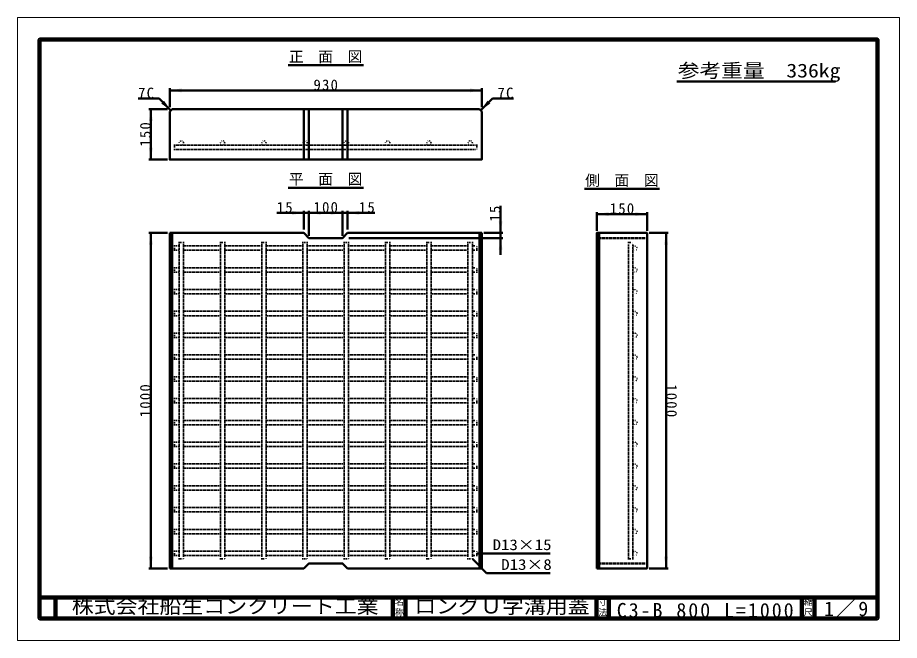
# Model space of a CAD drawing. Units: millimetres, scale not verified. Extents: x -2102 to 2102, y -1485 to 1485.
import ezdxf
from ezdxf.enums import TextEntityAlignment as Align

# ---------------------------------------------------------------- set-up
doc = ezdxf.new("R2010")
doc.units = ezdxf.units.MM
doc.header["$LTSCALE"] = 5
doc.linetypes.add('DOTTED', pattern=[1.75, 0.25, -1.5])
doc.layers.add('0-0_V-nasSTD', color=7, linetype='DOTTED', lineweight=35)
doc.layers.add('0-1_0', color=7, linetype='Continuous', lineweight=50)
doc.styles.add('ＭＳ ゴシック', font='')
doc.styles.get('ＭＳ ゴシック').set_extended_font_data('MS Gothic')

msp = doc.modelspace()

# ---------------------------------------------------------------- linework, layer by layer
at = {"layer": '0-0_V-nasSTD', "linetype": 'Continuous', "lineweight": 100}
for p, q in [((-1997.5, 1380), (-1997.5, -1380)), ((-1922.5, -1280), (-1922.5, -1380)), ((-312.5, -1280), (-312.5, -1380)), ((-252.5, -1280), (-252.5, -1380)), ((657.5, -1280), (657.5, -1380)), ((717.5, -1280), (717.5, -1380)), ((1637.5, -1280), (1637.5, -1380)), ((1697.5, -1280), (1697.5, -1380)), ((-1997.5, -1380), (1997.5, -1380))]:
    msp.add_line(p, q, dxfattribs=at)
at = {"layer": '0-0_V-nasSTD', "linetype": 'Continuous', "lineweight": 50}
for p, q in [((-1377.096, 1147.971), (-1377.096, 1057.971)), ((110.904, 1137.971), (-1377.096, 1137.971)), ((110.904, 1147.971), (110.904, 1057.971)), ((-1428.065, 1098.94), (-1528.065, 1098.94)), ((-1371.496, 1042.371), (-1428.065, 1098.94)), ((105.304, 1042.371), (161.872, 1098.94)), ((161.872, 1098.94), (261.872, 1098.94)), ((-1387.096, 1047.971), (-1477.096, 1047.971)), ((-1467.096, 1047.971), (-1467.096, 807.971)), ((-1365.896, 1047.971), (-1377.096, 1036.771)), ((99.704, 1047.971), (-1365.896, 1047.971)), ((-737.096, 807.971), (-737.096, 1047.971)), ((-713.096, 807.971), (-713.096, 1047.971)), ((-553.096, 807.971), (-553.096, 1047.971)), ((-529.096, 807.971), (-529.096, 1047.971)), ((99.704, 1047.971), (110.904, 1036.771)), ((-1387.096, 807.971), (-1477.096, 807.971)), ((-867.096, 553.971), (-737.096, 553.971)), ((-737.096, 563.971), (-737.096, 473.971)), ((-713.096, 553.971), (-737.096, 553.971)), ((-713.096, 563.971), (-713.096, 443.971)), ((-553.096, 553.971), (-713.096, 553.971)), ((-553.096, 563.971), (-553.096, 443.971)), ((-529.096, 553.971), (-553.096, 553.971)), ((-529.096, 563.971), (-529.096, 473.971)), ((-399.096, 553.971), (-529.096, 553.971)), ((200.904, 587.971), (200.904, 457.971)), ((659.704, 467.971), (659.704, 557.971)), ((899.704, 547.971), (659.704, 547.971)), ((899.704, 557.971), (899.704, 467.971)), ((-1387.096, 457.971), (-1477.096, 457.971)), ((-1467.096, 457.971), (-1467.096, -1142.029)), ((-1377.096, 457.971), (-1377.096, -1142.029)), ((-1365.896, -1142.029), (-1365.896, 457.971)), ((210.904, 433.971), (-523.096, 433.971)), ((99.704, 457.971), (99.704, -1142.029)), ((110.904, -1142.029), (110.904, 457.971)), ((210.904, 457.971), (120.904, 457.971)), ((670.904, 457.971), (670.904, -1142.029)), ((909.704, 457.971), (999.704, 457.971)), ((989.704, 457.971), (989.704, -1142.029)), ((437.704, -1070.029), (87.704, -1070.029)), ((99.704, -1130.829), (110.904, -1142.029)), ((-1387.096, -1142.029), (-1477.096, -1142.029)), ((-1377.096, -1142.029), (-737.096, -1142.029)), ((-529.096, -1142.029), (110.904, -1142.029)), ((909.704, -1142.029), (999.704, -1142.029))]:
    msp.add_line(p, q, dxfattribs=at)
at = {"layer": '0-0_V-nasSTD'}
for p, q in [((-1353.896, 876.771), (87.704, 876.771)), ((-1353.896, 876.771), (-1353.896, 855.971)), ((-1353.896, 855.971), (87.704, 855.971)), ((87.704, 876.771), (87.704, 855.971)), ((-1353.896, 375.571), (-1353.896, 396.371)), ((-1353.896, 396.371), (-1332.296, 396.371)), ((-1332.296, 412.371), (-1332.296, -1096.429)), ((-1332.296, 412.371), (-1311.496, 412.371)), ((-1311.496, 412.371), (-1311.496, -1096.429)), ((-1311.496, 396.371), (-1135.496, 396.371)), ((-1135.496, 412.371), (-1135.496, -1096.429)), ((-1135.496, 412.371), (-1114.696, 412.371)), ((-1114.696, 412.371), (-1114.696, -1096.429)), ((-1114.696, 396.371), (-938.696, 396.371)), ((-938.696, 412.371), (-938.696, -1096.429)), ((-938.696, 412.371), (-917.896, 412.371)), ((-917.896, 412.371), (-917.896, -1096.429)), ((-917.896, 396.371), (-741.896, 396.371)), ((-741.896, 412.371), (-741.896, -1096.429)), ((-741.896, 412.371), (-721.096, 412.371)), ((-721.096, 412.371), (-721.096, -1096.429)), ((-721.096, 396.371), (-545.096, 396.371)), ((-545.096, 412.371), (-545.096, -1096.429)), ((-545.096, 412.371), (-524.296, 412.371)), ((-524.296, 412.371), (-524.296, -1096.429)), ((-524.296, 396.371), (-348.296, 396.371)), ((-348.296, 412.371), (-348.296, -1096.429)), ((-348.296, 412.371), (-327.496, 412.371)), ((-327.496, 412.371), (-327.496, -1096.429)), ((-327.496, 396.371), (-151.496, 396.371)), ((-151.496, 412.371), (-151.496, -1096.429)), ((-151.496, 412.371), (-130.696, 412.371)), ((-130.696, 412.371), (-130.696, -1096.429)), ((-130.696, 396.371), (45.304, 396.371)), ((45.304, 412.371), (45.304, -1096.429)), ((45.304, 412.371), (66.104, 412.371)), ((66.104, 412.371), (66.104, -1096.429)), ((66.104, 396.371), (87.704, 396.371)), ((87.704, 375.571), (87.704, 396.371)), ((810.104, -1096.429), (810.104, 412.371)), ((810.104, 412.371), (830.904, 412.371)), ((830.904, -1096.429), (830.904, 412.371)), ((-1353.896, 375.571), (-1332.296, 375.571)), ((-1311.496, 375.571), (-1135.496, 375.571)), ((-1114.696, 375.571), (-938.696, 375.571)), ((-917.896, 375.571), (-741.896, 375.571)), ((-721.096, 375.571), (-545.096, 375.571)), ((-524.296, 375.571), (-348.296, 375.571)), ((-327.496, 375.571), (-151.496, 375.571)), ((-130.696, 375.571), (45.304, 375.571)), ((66.104, 375.571), (87.704, 375.571)), ((-1353.896, 271.571), (-1353.896, 292.371)), ((-1353.896, 292.371), (-1332.296, 292.371)), ((-1353.896, 271.571), (-1332.296, 271.571)), ((-1311.496, 292.371), (-1135.496, 292.371)), ((-1311.496, 271.571), (-1135.496, 271.571)), ((-1114.696, 292.371), (-938.696, 292.371)), ((-1114.696, 271.571), (-938.696, 271.571)), ((-917.896, 292.371), (-741.896, 292.371)), ((-917.896, 271.571), (-741.896, 271.571)), ((-721.096, 292.371), (-545.096, 292.371)), ((-721.096, 271.571), (-545.096, 271.571)), ((-524.296, 292.371), (-348.296, 292.371)), ((-524.296, 271.571), (-348.296, 271.571)), ((-327.496, 292.371), (-151.496, 292.371)), ((-327.496, 271.571), (-151.496, 271.571)), ((-130.696, 292.371), (45.304, 292.371)), ((-130.696, 271.571), (45.304, 271.571)), ((66.104, 292.371), (87.704, 292.371)), ((66.104, 271.571), (87.704, 271.571)), ((87.704, 271.571), (87.704, 292.371)), ((-1353.896, 167.571), (-1353.896, 188.371)), ((-1353.896, 188.371), (-1332.296, 188.371)), ((-1311.496, 188.371), (-1135.496, 188.371)), ((-1114.696, 188.371), (-938.696, 188.371)), ((-917.896, 188.371), (-741.896, 188.371)), ((-721.096, 188.371), (-545.096, 188.371)), ((-524.296, 188.371), (-348.296, 188.371)), ((-327.496, 188.371), (-151.496, 188.371)), ((-130.696, 188.371), (45.304, 188.371)), ((66.104, 188.371), (87.704, 188.371)), ((87.704, 167.571), (87.704, 188.371)), ((-1353.896, 167.571), (-1332.296, 167.571)), ((-1311.496, 167.571), (-1135.496, 167.571)), ((-1114.696, 167.571), (-938.696, 167.571)), ((-917.896, 167.571), (-741.896, 167.571)), ((-721.096, 167.571), (-545.096, 167.571)), ((-524.296, 167.571), (-348.296, 167.571)), ((-327.496, 167.571), (-151.496, 167.571)), ((-130.696, 167.571), (45.304, 167.571)), ((66.104, 167.571), (87.704, 167.571)), ((-1353.896, 63.571), (-1353.896, 84.371)), ((-1353.896, 84.371), (-1332.296, 84.371)), ((-1311.496, 84.371), (-1135.496, 84.371)), ((-1114.696, 84.371), (-938.696, 84.371)), ((-917.896, 84.371), (-741.896, 84.371)), ((-721.096, 84.371), (-545.096, 84.371)), ((-524.296, 84.371), (-348.296, 84.371)), ((-327.496, 84.371), (-151.496, 84.371)), ((-130.696, 84.371), (45.304, 84.371)), ((66.104, 84.371), (87.704, 84.371)), ((87.704, 63.571), (87.704, 84.371)), ((-1353.896, 63.571), (-1332.296, 63.571)), ((-1311.496, 63.571), (-1135.496, 63.571)), ((-1114.696, 63.571), (-938.696, 63.571)), ((-917.896, 63.571), (-741.896, 63.571)), ((-721.096, 63.571), (-545.096, 63.571)), ((-524.296, 63.571), (-348.296, 63.571)), ((-327.496, 63.571), (-151.496, 63.571)), ((-130.696, 63.571), (45.304, 63.571)), ((66.104, 63.571), (87.704, 63.571)), ((-1353.896, -40.429), (-1353.896, -19.629)), ((-1353.896, -19.629), (-1332.296, -19.629)), ((-1353.896, -40.429), (-1332.296, -40.429)), ((-1311.496, -19.629), (-1135.496, -19.629)), ((-1311.496, -40.429), (-1135.496, -40.429)), ((-1114.696, -19.629), (-938.696, -19.629)), ((-1114.696, -40.429), (-938.696, -40.429)), ((-917.896, -19.629), (-741.896, -19.629)), ((-917.896, -40.429), (-741.896, -40.429)), ((-721.096, -19.629), (-545.096, -19.629)), ((-721.096, -40.429), (-545.096, -40.429)), ((-524.296, -19.629), (-348.296, -19.629)), ((-524.296, -40.429), (-348.296, -40.429)), ((-327.496, -19.629), (-151.496, -19.629)), ((-327.496, -40.429), (-151.496, -40.429)), ((-130.696, -19.629), (45.304, -19.629)), ((-130.696, -40.429), (45.304, -40.429)), ((66.104, -19.629), (87.704, -19.629)), ((66.104, -40.429), (87.704, -40.429)), ((87.704, -40.429), (87.704, -19.629)), ((-1353.896, -144.429), (-1353.896, -123.629)), ((-1353.896, -123.629), (-1332.296, -123.629)), ((-1311.496, -123.629), (-1135.496, -123.629)), ((-1114.696, -123.629), (-938.696, -123.629)), ((-917.896, -123.629), (-741.896, -123.629)), ((-721.096, -123.629), (-545.096, -123.629)), ((-524.296, -123.629), (-348.296, -123.629)), ((-327.496, -123.629), (-151.496, -123.629)), ((-130.696, -123.629), (45.304, -123.629)), ((66.104, -123.629), (87.704, -123.629)), ((87.704, -144.429), (87.704, -123.629)), ((-1353.896, -144.429), (-1332.296, -144.429)), ((-1311.496, -144.429), (-1135.496, -144.429)), ((-1114.696, -144.429), (-938.696, -144.429)), ((-917.896, -144.429), (-741.896, -144.429)), ((-721.096, -144.429), (-545.096, -144.429)), ((-524.296, -144.429), (-348.296, -144.429)), ((-327.496, -144.429), (-151.496, -144.429)), ((-130.696, -144.429), (45.304, -144.429)), ((66.104, -144.429), (87.704, -144.429)), ((-1353.896, -248.429), (-1353.896, -227.629)), ((-1353.896, -227.629), (-1332.296, -227.629)), ((-1353.896, -248.429), (-1332.296, -248.429)), ((-1311.496, -227.629), (-1135.496, -227.629)), ((-1311.496, -248.429), (-1135.496, -248.429)), ((-1114.696, -227.629), (-938.696, -227.629)), ((-1114.696, -248.429), (-938.696, -248.429)), ((-917.896, -227.629), (-741.896, -227.629)), ((-917.896, -248.429), (-741.896, -248.429)), ((-721.096, -227.629), (-545.096, -227.629)), ((-721.096, -248.429), (-545.096, -248.429)), ((-524.296, -227.629), (-348.296, -227.629)), ((-524.296, -248.429), (-348.296, -248.429)), ((-327.496, -227.629), (-151.496, -227.629)), ((-327.496, -248.429), (-151.496, -248.429)), ((-130.696, -227.629), (45.304, -227.629)), ((-130.696, -248.429), (45.304, -248.429)), ((66.104, -227.629), (87.704, -227.629)), ((66.104, -248.429), (87.704, -248.429)), ((87.704, -248.429), (87.704, -227.629)), ((-1353.896, -352.429), (-1353.896, -331.629)), ((-1353.896, -331.629), (-1332.296, -331.629)), ((-1311.496, -331.629), (-1135.496, -331.629)), ((-1114.696, -331.629), (-938.696, -331.629)), ((-917.896, -331.629), (-741.896, -331.629)), ((-721.096, -331.629), (-545.096, -331.629)), ((-524.296, -331.629), (-348.296, -331.629)), ((-327.496, -331.629), (-151.496, -331.629)), ((-130.696, -331.629), (45.304, -331.629)), ((66.104, -331.629), (87.704, -331.629)), ((87.704, -352.429), (87.704, -331.629)), ((-1353.896, -352.429), (-1332.296, -352.429)), ((-1311.496, -352.429), (-1135.496, -352.429)), ((-1114.696, -352.429), (-938.696, -352.429)), ((-917.896, -352.429), (-741.896, -352.429)), ((-721.096, -352.429), (-545.096, -352.429)), ((-524.296, -352.429), (-348.296, -352.429)), ((-327.496, -352.429), (-151.496, -352.429)), ((-130.696, -352.429), (45.304, -352.429)), ((66.104, -352.429), (87.704, -352.429)), ((-1353.896, -456.429), (-1353.896, -435.629)), ((-1353.896, -435.629), (-1332.296, -435.629)), ((-1353.896, -456.429), (-1332.296, -456.429)), ((-1311.496, -435.629), (-1135.496, -435.629)), ((-1311.496, -456.429), (-1135.496, -456.429)), ((-1114.696, -435.629), (-938.696, -435.629)), ((-1114.696, -456.429), (-938.696, -456.429)), ((-917.896, -435.629), (-741.896, -435.629)), ((-917.896, -456.429), (-741.896, -456.429)), ((-721.096, -435.629), (-545.096, -435.629)), ((-721.096, -456.429), (-545.096, -456.429)), ((-524.296, -435.629), (-348.296, -435.629)), ((-524.296, -456.429), (-348.296, -456.429)), ((-327.496, -435.629), (-151.496, -435.629)), ((-327.496, -456.429), (-151.496, -456.429)), ((-130.696, -435.629), (45.304, -435.629)), ((-130.696, -456.429), (45.304, -456.429)), ((66.104, -435.629), (87.704, -435.629)), ((66.104, -456.429), (87.704, -456.429)), ((87.704, -456.429), (87.704, -435.629)), ((-1353.896, -560.429), (-1353.896, -539.629)), ((-1353.896, -539.629), (-1332.296, -539.629)), ((-1311.496, -539.629), (-1135.496, -539.629)), ((-1114.696, -539.629), (-938.696, -539.629)), ((-917.896, -539.629), (-741.896, -539.629)), ((-721.096, -539.629), (-545.096, -539.629)), ((-524.296, -539.629), (-348.296, -539.629)), ((-327.496, -539.629), (-151.496, -539.629)), ((-130.696, -539.629), (45.304, -539.629)), ((66.104, -539.629), (87.704, -539.629)), ((87.704, -560.429), (87.704, -539.629)), ((-1353.896, -560.429), (-1332.296, -560.429)), ((-1311.496, -560.429), (-1135.496, -560.429)), ((-1114.696, -560.429), (-938.696, -560.429)), ((-917.896, -560.429), (-741.896, -560.429)), ((-721.096, -560.429), (-545.096, -560.429)), ((-524.296, -560.429), (-348.296, -560.429)), ((-327.496, -560.429), (-151.496, -560.429)), ((-130.696, -560.429), (45.304, -560.429)), ((66.104, -560.429), (87.704, -560.429)), ((-1353.896, -664.429), (-1353.896, -643.629)), ((-1353.896, -643.629), (-1332.296, -643.629)), ((-1353.896, -664.429), (-1332.296, -664.429)), ((-1311.496, -643.629), (-1135.496, -643.629)), ((-1311.496, -664.429), (-1135.496, -664.429)), ((-1114.696, -643.629), (-938.696, -643.629)), ((-1114.696, -664.429), (-938.696, -664.429)), ((-917.896, -643.629), (-741.896, -643.629)), ((-917.896, -664.429), (-741.896, -664.429)), ((-721.096, -643.629), (-545.096, -643.629)), ((-721.096, -664.429), (-545.096, -664.429)), ((-524.296, -643.629), (-348.296, -643.629)), ((-524.296, -664.429), (-348.296, -664.429)), ((-327.496, -643.629), (-151.496, -643.629)), ((-327.496, -664.429), (-151.496, -664.429)), ((-130.696, -643.629), (45.304, -643.629)), ((-130.696, -664.429), (45.304, -664.429)), ((66.104, -643.629), (87.704, -643.629)), ((66.104, -664.429), (87.704, -664.429)), ((87.704, -664.429), (87.704, -643.629)), ((-1353.896, -768.429), (-1353.896, -747.629)), ((-1353.896, -747.629), (-1332.296, -747.629)), ((-1311.496, -747.629), (-1135.496, -747.629)), ((-1114.696, -747.629), (-938.696, -747.629)), ((-917.896, -747.629), (-741.896, -747.629)), ((-721.096, -747.629), (-545.096, -747.629)), ((-524.296, -747.629), (-348.296, -747.629)), ((-327.496, -747.629), (-151.496, -747.629)), ((-130.696, -747.629), (45.304, -747.629)), ((66.104, -747.629), (87.704, -747.629)), ((87.704, -768.429), (87.704, -747.629)), ((-1353.896, -768.429), (-1332.296, -768.429)), ((-1311.496, -768.429), (-1135.496, -768.429)), ((-1114.696, -768.429), (-938.696, -768.429)), ((-917.896, -768.429), (-741.896, -768.429)), ((-721.096, -768.429), (-545.096, -768.429)), ((-524.296, -768.429), (-348.296, -768.429)), ((-327.496, -768.429), (-151.496, -768.429)), ((-130.696, -768.429), (45.304, -768.429)), ((66.104, -768.429), (87.704, -768.429)), ((-1353.896, -872.429), (-1353.896, -851.629)), ((-1353.896, -851.629), (-1332.296, -851.629)), ((-1353.896, -872.429), (-1332.296, -872.429)), ((-1311.496, -851.629), (-1135.496, -851.629)), ((-1311.496, -872.429), (-1135.496, -872.429)), ((-1114.696, -851.629), (-938.696, -851.629)), ((-1114.696, -872.429), (-938.696, -872.429)), ((-917.896, -851.629), (-741.896, -851.629)), ((-917.896, -872.429), (-741.896, -872.429)), ((-721.096, -851.629), (-545.096, -851.629)), ((-721.096, -872.429), (-545.096, -872.429)), ((-524.296, -851.629), (-348.296, -851.629)), ((-524.296, -872.429), (-348.296, -872.429)), ((-327.496, -851.629), (-151.496, -851.629)), ((-327.496, -872.429), (-151.496, -872.429)), ((-130.696, -851.629), (45.304, -851.629)), ((-130.696, -872.429), (45.304, -872.429)), ((66.104, -851.629), (87.704, -851.629)), ((66.104, -872.429), (87.704, -872.429)), ((87.704, -872.429), (87.704, -851.629)), ((-1353.896, -976.429), (-1353.896, -955.629)), ((-1353.896, -955.629), (-1332.296, -955.629)), ((-1311.496, -955.629), (-1135.496, -955.629)), ((-1114.696, -955.629), (-938.696, -955.629)), ((-917.896, -955.629), (-741.896, -955.629)), ((-721.096, -955.629), (-545.096, -955.629)), ((-524.296, -955.629), (-348.296, -955.629)), ((-327.496, -955.629), (-151.496, -955.629)), ((-130.696, -955.629), (45.304, -955.629)), ((66.104, -955.629), (87.704, -955.629)), ((87.704, -976.429), (87.704, -955.629)), ((-1353.896, -976.429), (-1332.296, -976.429)), ((-1311.496, -976.429), (-1135.496, -976.429)), ((-1114.696, -976.429), (-938.696, -976.429)), ((-917.896, -976.429), (-741.896, -976.429)), ((-721.096, -976.429), (-545.096, -976.429)), ((-524.296, -976.429), (-348.296, -976.429)), ((-327.496, -976.429), (-151.496, -976.429)), ((-130.696, -976.429), (45.304, -976.429)), ((66.104, -976.429), (87.704, -976.429)), ((-1353.896, -1080.429), (-1353.896, -1059.629)), ((-1353.896, -1059.629), (-1332.296, -1059.629)), ((-1353.896, -1080.429), (-1332.296, -1080.429)), ((-1311.496, -1059.629), (-1135.496, -1059.629)), ((-1311.496, -1080.429), (-1135.496, -1080.429)), ((-1114.696, -1059.629), (-938.696, -1059.629)), ((-1114.696, -1080.429), (-938.696, -1080.429)), ((-917.896, -1059.629), (-741.896, -1059.629)), ((-917.896, -1080.429), (-741.896, -1080.429)), ((-721.096, -1059.629), (-545.096, -1059.629)), ((-721.096, -1080.429), (-545.096, -1080.429)), ((-524.296, -1059.629), (-348.296, -1059.629)), ((-524.296, -1080.429), (-348.296, -1080.429)), ((-327.496, -1059.629), (-151.496, -1059.629)), ((-327.496, -1080.429), (-151.496, -1080.429)), ((-130.696, -1059.629), (45.304, -1059.629)), ((-130.696, -1080.429), (45.304, -1080.429)), ((66.104, -1059.629), (87.704, -1059.629)), ((66.104, -1080.429), (87.704, -1080.429)), ((87.704, -1080.429), (87.704, -1059.629)), ((-1332.296, -1096.429), (-1311.496, -1096.429)), ((-1135.496, -1096.429), (-1114.696, -1096.429)), ((-938.696, -1096.429), (-917.896, -1096.429)), ((-741.896, -1096.429), (-721.096, -1096.429)), ((-545.096, -1096.429), (-524.296, -1096.429)), ((-348.296, -1096.429), (-327.496, -1096.429)), ((-151.496, -1096.429), (-130.696, -1096.429)), ((45.304, -1096.429), (66.104, -1096.429)), ((810.104, -1096.429), (830.904, -1096.429))]:
    msp.add_line(p, q, dxfattribs=at)
at = {"layer": '0-0_V-nasSTD', "lineweight": 50}
for p, q in [((659.704, 433.971), (899.704, 433.971)), ((659.704, -1118.029), (899.704, -1118.029))]:
    msp.add_line(p, q, dxfattribs=at)
at = {"layer": '0-0_V-nasSTD', "linetype": 'Continuous', "lineweight": 18}
for points in [[(-2102.5, -1485), (-2102.5, 1485), (2102.5, 1485), (2102.5, -1485)], [(-2002.5, -1385), (-2002.5, 1385), (2002.5, 1385), (2002.5, -1385)]]:
    msp.add_lwpolyline(points, close=True, dxfattribs=at)
at = {"layer": '0-0_V-nasSTD', "linetype": 'Continuous', "lineweight": 100}
msp.add_lwpolyline([(1997.5, -1380), (1997.5, 1380), (-1997.5, 1380)], dxfattribs=at)
at = {"layer": '0-0_V-nasSTD', "linetype": 'Continuous', "lineweight": 50}
for points in [[(-1377.096, 1036.771), (-1377.096, 807.971), (110.904, 807.971), (110.904, 1036.771)], [(-1377.096, 457.971), (-737.096, 457.971), (-713.096, 433.971), (-553.096, 433.971), (-529.096, 457.971), (110.904, 457.971)], [(200.904, 457.971), (200.904, 433.971), (200.904, 353.971)], [(-737.096, -1142.029), (-713.096, -1118.029), (-553.096, -1118.029), (-529.096, -1142.029)], [(66.104, -1096.429), (133.986, -1164.311), (437.704, -1164.311)]]:
    msp.add_lwpolyline(points, dxfattribs=at)
msp.add_lwpolyline([(659.704, -1142.029), (899.704, -1142.029), (899.704, 457.971), (659.704, 457.971)], close=True, dxfattribs=at)
at = {"layer": '0-0_V-nasSTD'}
for centre in [(-1321.896, 887.171), (-1125.096, 887.171), (-928.296, 887.171), (-731.496, 887.171), (-534.696, 887.171), (-337.896, 887.171), (-141.096, 887.171), (55.704, 887.171), (841.304, 385.971), (841.304, 281.971), (841.304, 177.971), (841.304, 73.971), (841.304, -30.029), (841.304, -134.029), (841.304, -238.029), (841.304, -342.029), (841.304, -446.029), (841.304, -550.029), (841.304, -654.029), (841.304, -758.029), (841.304, -862.029), (841.304, -966.029), (841.304, -1070.029)]:
    msp.add_circle(centre, 10.4, dxfattribs=at)
for points in [[(-1377.096, 1137.971), (-1320.846, 1128.596), (-1320.846, 1147.346)], [(54.654, 1128.596), (54.654, 1147.346), (110.904, 1137.971)], [(-1417.9, 1075.517), (-1404.642, 1088.775), (-1371.496, 1042.371)], [(105.304, 1042.371), (138.449, 1088.775), (151.708, 1075.517)], [(-1476.471, 991.721), (-1467.096, 1047.971), (-1457.721, 991.721)], [(-1476.471, 864.221), (-1467.096, 807.971), (-1457.721, 864.221)], [(-793.346, 544.596), (-793.346, 563.346), (-737.096, 553.971)], [(-713.096, 553.971), (-656.846, 544.596), (-656.846, 563.346)], [(-609.346, 544.596), (-609.346, 563.346), (-553.096, 553.971)], [(-529.096, 553.971), (-472.846, 544.596), (-472.846, 563.346)], [(659.704, 547.971), (715.954, 538.596), (715.954, 557.346)], [(843.454, 538.596), (843.454, 557.346), (899.704, 547.971)], [(191.529, 514.221), (200.904, 457.971), (210.279, 514.221)], [(-1476.471, 401.721), (-1467.096, 457.971), (-1457.721, 401.721)], [(191.529, 377.721), (200.904, 433.971), (210.279, 377.721)], [(980.329, 401.721), (989.704, 457.971), (999.079, 401.721)], [(-1476.471, -1085.779), (-1467.096, -1142.029), (-1457.721, -1085.779)], [(980.329, -1085.779), (989.704, -1142.029), (999.079, -1085.779)]]:
    msp.add_solid(points, dxfattribs=at)
at = {"layer": '0-1_0'}
for p, q in [((-812.596, 1257.971), (-453.596, 1257.971)), ((1042, 1179.753), (1797.5, 1179.753)), ((-812.596, 673.971), (-453.596, 673.971)), ((600.204, 667.971), (959.204, 667.971))]:
    msp.add_line(p, q, dxfattribs=at)
at = {"layer": '0-1_0', "lineweight": 100}
msp.add_line((-1997.5, -1280), (1997.5, -1280), dxfattribs=at)

# ---------------------------------------------------------------- texts
at = {"layer": '0-0_V-nasSTD', "style": 'ＭＳ ゴシック'}
for s, height, p in [('正\u3000面\u3000図', 51.32, (-808.596, 1257.971)), ('平\u3000面\u3000図', 51.32, (-808.596, 673.971)), ('側\u3000面\u3000図', 51.32, (604.204, 667.971)), ('名', 30.79, (-303.518, -1326.001)), ('寸', 30.79, (666.482, -1326.001)), ('縮', 30.79, (1646.482, -1326.001)), ('称', 30.79, (-303.524, -1375.99)), ('法', 30.79, (666.476, -1375.99)), ('尺', 30.79, (1646.476, -1375.99))]:
    msp.add_text(s, height=height, dxfattribs=at).set_placement(p, align=Align.BOTTOM_LEFT)
for s, height, width, p in [('参考重量\u3000336kg', 65.98, 1.15, (1046, 1179.753)), ('D13×15', 51.32, 1.15, (162.704, -1070.029)), ('D13×8', 51.32, 1.15, (203.704, -1164.311)), ('株式会社船生コンクリート工業', 69.65, 1.1, (-1844.221, -1377.45)), ('ロングＵ字溝用蓋', 69.65, 1.1, (-210.75, -1377.5))]:
    msp.add_text(s, height=height, dxfattribs=dict(at, width=width)).set_placement(p, align=Align.BOTTOM_LEFT)
at = {"layer": '0-0_V-nasSTD', "attachment_point": 7, "style": 'ＭＳ ゴシック'}
for s, insert, char_height in [('\\T1.17;930', (-691.596, 1137.971), 51.32), ('\\T1.17;7C', (-1528.065, 1098.94), 51.32), ('\\T1.17;7C', (185.872, 1098.94), 51.32), ('\\T1.17;15', (-867.096, 553.971), 51.32), ('\\T1.17;100', (-691.596, 553.971), 51.32), ('\\T1.17;15', (-475.096, 553.971), 51.32), ('\\T1.17;150', (721.204, 547.971), 51.32), ('\\T1.15;1／9', (1743.021, -1377.418), 69.65), ('\\T1.2;C3-B\\~800\\~L=1000', (754.75, -1377.5), 69.65)]:
    msp.add_mtext(s, dxfattribs=dict(at, insert=insert, char_height=char_height))
at = {"layer": '0-0_V-nasSTD', "char_height": 51.32, "attachment_point": 7, "style": 'ＭＳ ゴシック'}
for s, insert, rotation in [('\\T1.17;150', (-1467.096, 869.471), 90), ('\\T1.17;15', (200.904, 511.971), 90), ('\\T1.17;1000', (-1467.096, -421.029), 90), ('\\T1.17;1000', (989.704, -263.029), 270)]:
    msp.add_mtext(s, dxfattribs=dict(at, insert=insert, rotation=rotation))

doc.saveas('drawing.dxf')
